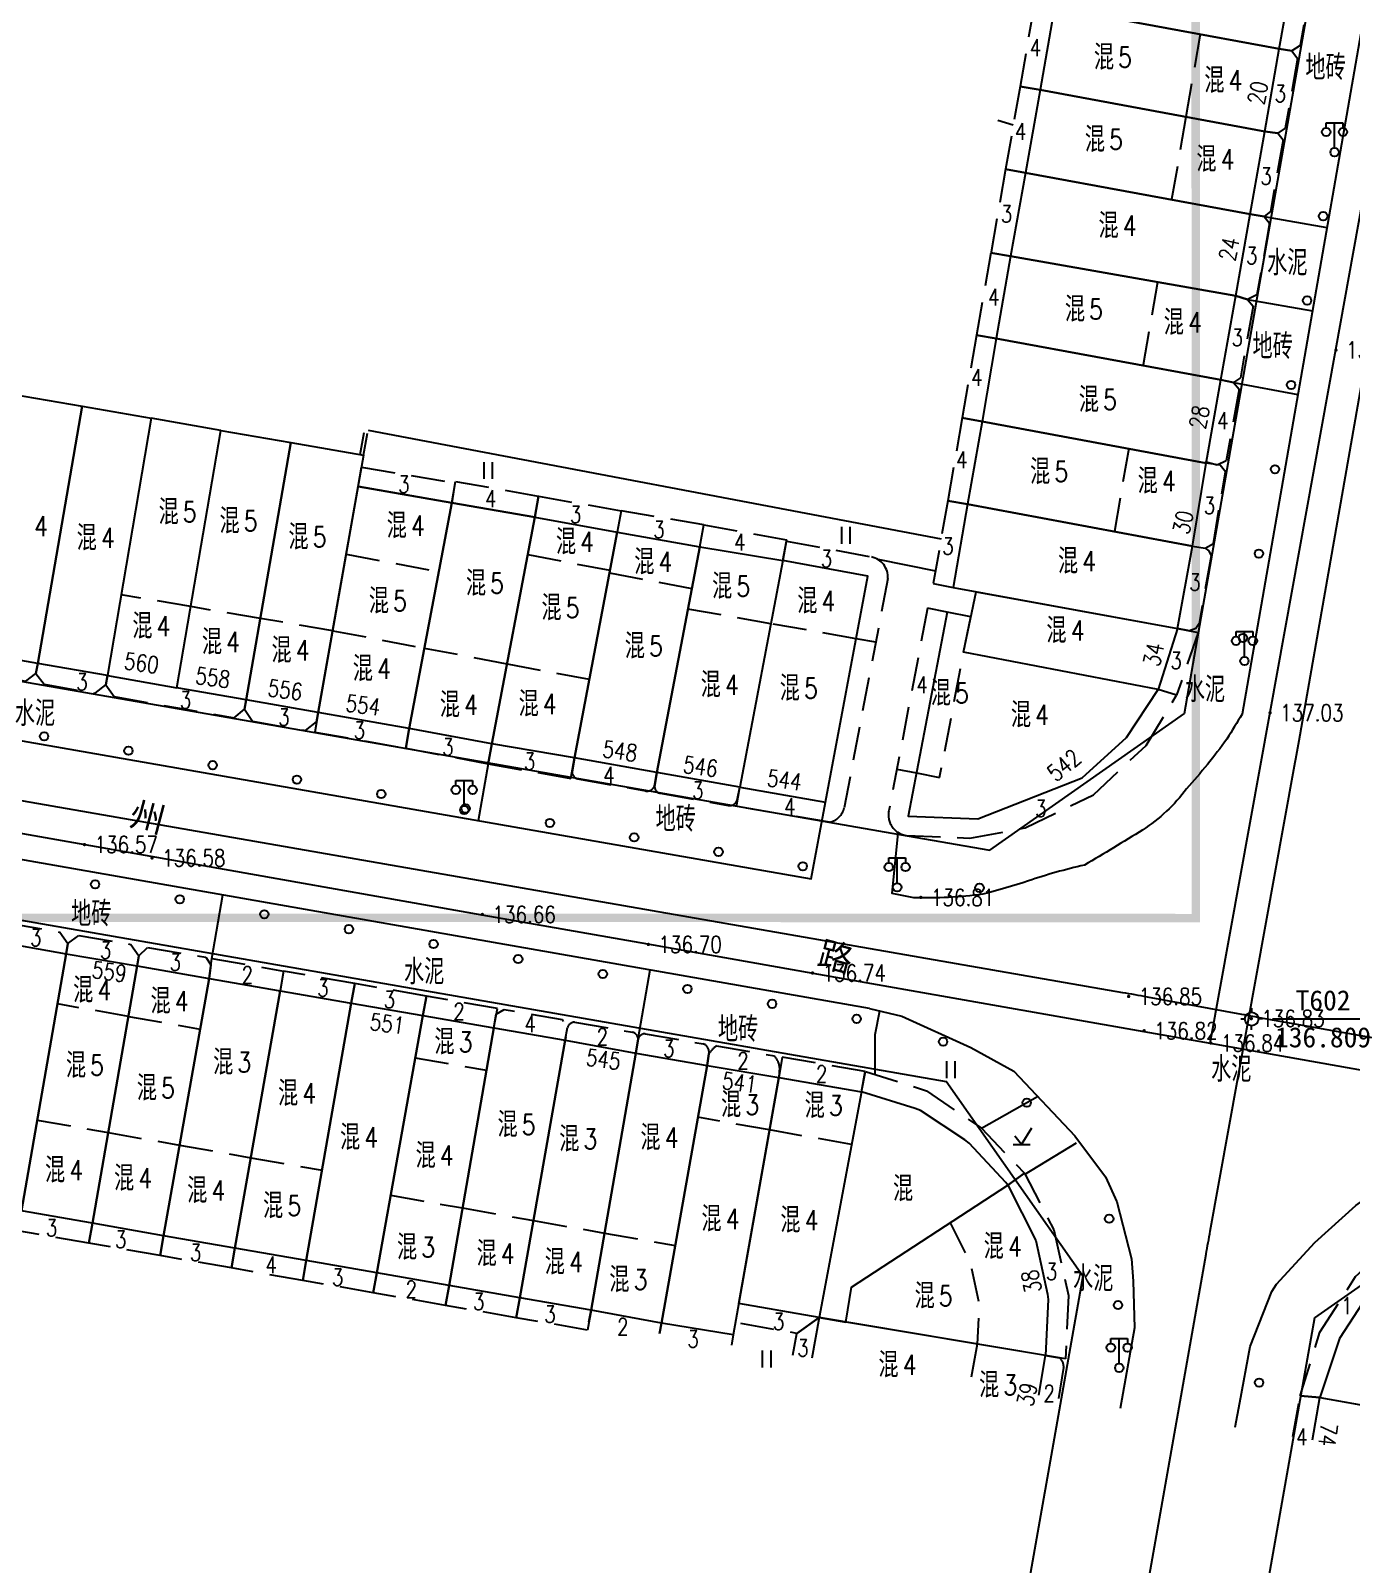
# Model space of a CAD drawing. Extents: x 529262 to 576451, y 2694391 to 2717535.
# Drawn here: x 563639.7 to 563718.3, y 2710600.4 to 2710691.7 of the extents above; entities that cross this region are included whole.
import ezdxf
from ezdxf.enums import TextEntityAlignment as Align
from ezdxf.xclip import XClip

# ---------------------------------------------------------------- set-up
doc = ezdxf.new("R2010")
doc.units = 0
doc.header["$XCLIPFRAME"] = 0
doc.linetypes.add('X5', pattern=[3, 2, -1])
for name, color, linetype in [('DLDW', 8, 'Continuous'), ('DLSS', 4, 'Continuous'), ('GCD', 8, 'Continuous'), ('JMD', 8, 'Continuous'), ('KZD', 8, 'Continuous'), ('PP-COM', 7, 'Continuous'), ('RD-中线', 40, 'Continuous'), ('RD-红线', 7, 'Continuous'), ('ZBTZ', 8, 'Continuous'), ('ZJ', 7, 'Continuous'), ('污水管径标注_W10-', 202, 'Continuous')]:
    doc.layers.add(name, color=color, linetype=linetype)
doc.styles.add('HZ', font='rs.shx', dxfattribs={"width": 0.8, "bigfont": 'hztxt.shx'})
doc.styles.add('等线体', font='simhei.ttf')
doc.linetypes.add('1161', pattern='A,0,[149,AAA.SHX,S=0.15,R=0,X=0,Y=0],-1.6', length=1.6)

# ---------------------------------------------------------------- blocks, each defined once
blk = doc.blocks.new('A$C19FD0107')
at = {"layer": 'RD-中线', "color": 8, "linetype": 'Continuous'}
blk.add_lwpolyline([(-7305.886, 16129.083), (-7288.38, 16228.266, -0.001165), (-7288.133, 16229.642), (-7283.155, 16257.097, 0.001458), (-7282.848, 16258.82), (-7262.222, 16376.487)], format="xyb", dxfattribs=at)
at = {"layer": 'RD-中线', "color": 8}
blk.add_lwpolyline([(-7111.179, 16211.495), (-7285.198, 16242.331, -0.001777), (-7286.247, 16242.521), (-7291.872, 16243.559, 0.00249), (-7293.342, 16243.822), (-7418.595, 16265.649, 0.000151), (-7418.892, 16265.7), (-7433.311, 16268.204)], format="xyb", dxfattribs=at)
at = {"layer": 'RD-红线', "color": 8, "linetype": 'Continuous', "flags": 128}
for points in [[(-7289.673, 16260.429), (-7288.811, 16265.349), (-7273.442, 16353.022)], [(-7392.488, 16268.205), (-7306.16, 16253.162), (-7301.239, 16252.304)], [(-7394.916, 16254.417), (-7303.85, 16238.548)], [(-7295.719, 16226.958), (-7296.59, 16222.024), (-7307.573, 16159.799), (-7308.961, 16151.935)], [(-7281.939, 16224.482), (-7282.809, 16219.555), (-7293.771, 16157.453), (-7295.164, 16149.561)]]:
    blk.add_lwpolyline(points, dxfattribs=at)
at = {"layer": 'RD-红线', "color": 8}
for points in [[(-7301.239, 16252.304), (-7289.673, 16260.429, 0.413918)], [(-7295.719, 16226.958), (-7303.85, 16238.548, 0.414853)], [(-7270.347, 16232.59), (-7281.939, 16224.482, 0.414409)]]:
    blk.add_lwpolyline(points, format="xyb", dxfattribs=at)
blk = doc.blocks.new('GC200')
at = {"linetype": 'Continuous', "const_width": 0.2, "flags": 128}
blk.add_lwpolyline([(-0.1, 0, 1), (0.1, 0, 1)], format="xyb", close=True, dxfattribs=at)
blk = doc.blocks.new('gc121')
at = {"color": 8}
for p, q in [((-0.5, -1), (-0.5, 1)), ((0.5, -1), (0.5, 1))]:
    blk.add_line(p, q, dxfattribs=at)
blk = doc.blocks.new('gc170')
at = {"color": 8, "linetype": 'Continuous'}
blk.add_circle((0, 0), 0.5, dxfattribs=at)
blk = doc.blocks.new('gc097')
at = {"color": 8}
for p, q in [((-1, 2.9), (-1, 3.5)), ((-1, 3.5), (1, 3.5)), ((0, 0.5), (0, 3.5)), ((1, 3.5), (1, 2.9))]:
    blk.add_line(p, q, dxfattribs=at)
for centre in [(-1, 2.4), (1, 2.4), (0, 0)]:
    blk.add_circle(centre, 0.5, dxfattribs=at)
blk = doc.blocks.new('gc123')
at = {"color": 8}
for p, q in [((0, 0), (1.2, 2)), ((-1, 0), (1, 0)), ((0, 0), (-0.8, 1))]:
    blk.add_line(p, q, dxfattribs=at)
blk = doc.blocks.new('gc116')
at = {"color": 8}
for p, q in [((-1.3, 0), (-0.8, 0)), ((0, 1.3), (0, 0.8)), ((1.3, 0), (0.8, 0)), ((0, -1.3), (0, -0.8))]:
    blk.add_line(p, q, dxfattribs=at)
blk.add_circle((0, 0), 0.8, dxfattribs=at)
blk.add_point((0, 0), dxfattribs=at)

msp = doc.modelspace()

# ---------------------------------------------------------------- linework, layer by layer
at = {"const_width": 0.5}
msp.add_lwpolyline([(563084.122, 2711138.263), (562931.285, 2711138.054), (562931.608, 2710566.673), (563463.398, 2710566.758), (563463.263, 2710638.911), (563709.007, 2710638.866), (563708.877, 2711077.419), (563083.998, 2711074.669), (563084.122, 2711138.263)], dxfattribs=at)
at = {"layer": 'DLSS', "linetype": 'Continuous', "flags": 128}
for points in [[(563716.895, 2710700.278), (563720.25, 2710699.703), (563711.754, 2710650.987)], [(563614.998, 2710653.626), (563686.114, 2710641.191), (563686.968, 2710645.759)], [(563689.588, 2710633.491), (563614.998, 2710646.573)]]:
    msp.add_lwpolyline(points, dxfattribs=at)
msp.add_lwpolyline([(563711.754, 2710650.987, 0.006726), (563710.854, 2710649.514, -0.024813), (563708.45, 2710646.549, -0.089192), (563705.839, 2710644.112, -0.008372), (563702.368, 2710642.017, 0.025556), (563699.036, 2710641.073, -0.013056), (563696.331, 2710640.281, -0.038847), (563692.223, 2710640.073), (563690.943, 2710640.328), (563691.291, 2710643.914)], format="xyb", dxfattribs=at)
at = {"layer": 'DLSS', "linetype": 'Continuous'}
for points in [[(563689.588, 2710633.491), (563691.516, 2710633.026), (563695.621, 2710631.163), (563698.17, 2710629.758), (563701.8, 2710625.909), (563703.621, 2710623.477), (563704.295, 2710621.98), (563705.165, 2710618.59), (563705.279, 2710617.269), (563705.345, 2710614.492), (563704.496, 2710609.698)], [(563711.348, 2710608.583), (563711.62, 2710610.054), (563712.228, 2710613.377), (563713.519, 2710616.655), (563713.803, 2710617.089), (563716.077, 2710619.571), (563718.514, 2710621.772), (563720.619, 2710623.267), (563724.294, 2710624.825), (563728.342, 2710625.829), (563729.353, 2710625.908), (563732.89, 2710625.763), (563739.177, 2710624.854)]]:
    msp.add_lwpolyline(points, dxfattribs=at)
at = {"layer": 'JMD', "linetype": 'Continuous', "flags": 128}
for points in [[(563701.459, 2710698.016), (563700.592, 2710693.026), (563713.963, 2710690.574), (563714.846, 2710695.518)], [(563700.592, 2710693.026), (563699.736, 2710688.126), (563713.117, 2710685.66), (563713.963, 2710690.574)], [(563699.736, 2710688.126), (563698.866, 2710683.197), (563712.229, 2710680.738), (563713.117, 2710685.66)], [(563698.866, 2710683.197), (563697.976, 2710678.235), (563711.374, 2710675.879), (563712.229, 2710680.738)], [(563697.976, 2710678.235), (563697.13, 2710673.33), (563710.496, 2710670.881), (563711.374, 2710675.879)], [(563697.13, 2710673.33), (563696.281, 2710668.407), (563709.623, 2710665.933), (563710.496, 2710670.881)], [(563640.11, 2710654.009), (563635.945, 2710654.737), (563638.577, 2710670.022), (563642.744, 2710669.305)], [(563644.237, 2710653.286), (563640.11, 2710654.009), (563642.744, 2710669.305), (563646.836, 2710668.6)], [(563648.37, 2710652.566), (563650.991, 2710667.872), (563646.836, 2710668.6), (563644.237, 2710653.286)], [(563696.281, 2710668.407), (563695.421, 2710663.483), (563708.806, 2710660.978), (563709.623, 2710665.933)], [(563652.504, 2710651.846), (563648.37, 2710652.566), (563650.991, 2710667.872), (563655.147, 2710667.144)], [(563656.787, 2710651.09), (563652.504, 2710651.846), (563655.147, 2710667.144), (563659.487, 2710666.405)], [(563662.187, 2710650.145), (563656.787, 2710651.09), (563659.158, 2710664.542), (563664.725, 2710663.572)], [(563667.118, 2710649.237), (563662.187, 2710650.145), (563664.725, 2710663.572), (563669.669, 2710662.71)], [(563695.421, 2710663.483), (563694.573, 2710658.527), (563707.919, 2710656.09), (563708.806, 2710660.978)], [(563672.029, 2710648.393), (563667.118, 2710649.237), (563669.669, 2710662.71), (563674.566, 2710661.823)], [(563676.941, 2710647.528), (563672.029, 2710648.393), (563674.566, 2710661.823), (563679.485, 2710660.956)], [(563681.873, 2710646.655), (563676.941, 2710647.528), (563679.485, 2710660.956), (563684.419, 2710660.135)], [(563681.873, 2710646.655), (563686.968, 2710645.759), (563689.482, 2710659.195), (563684.419, 2710660.135)], [(563707.919, 2710656.09), (563706.764, 2710652.465), (563695.186, 2710654.685), (563695.93, 2710658.279)], [(563694.216, 2710657.061), (563691.891, 2710644.935), (563696.035, 2710644.777), (563702.235, 2710647.201), (563704.868, 2710649.599), (563706.764, 2710652.465), (563706.764, 2710652.465), (563695.186, 2710654.685), (563695.62, 2710656.792)], [(563637.542, 2710637.496), (563641.793, 2710636.741), (563639.126, 2710621.451), (563634.872, 2710622.177)], [(563641.793, 2710636.741), (563646.018, 2710636.015), (563643.346, 2710620.71), (563639.126, 2710621.451)], [(563646.018, 2710636.015), (563650.286, 2710635.27), (563647.577, 2710619.966), (563643.346, 2710620.71)], [(563650.286, 2710635.27), (563654.519, 2710634.527), (563651.828, 2710619.229), (563647.577, 2710619.966)], [(563654.519, 2710634.527), (563658.753, 2710633.8), (563656.076, 2710618.494), (563651.828, 2710619.229)], [(563658.753, 2710633.8), (563663.017, 2710633.074), (563660.263, 2710617.754), (563656.076, 2710618.494)], [(563663.017, 2710633.074), (563667.227, 2710632.332), (563664.568, 2710617.01), (563660.263, 2710617.754)], [(563667.227, 2710632.332), (563671.476, 2710631.604), (563668.775, 2710616.275), (563664.568, 2710617.01)], [(563675.679, 2710630.827), (563673.015, 2710615.536), (563668.775, 2710616.275), (563671.476, 2710631.604)], [(563679.919, 2710630.1), (563677.205, 2710614.771), (563673.015, 2710615.536), (563675.679, 2710630.827)], [(563684.183, 2710629.39), (563681.471, 2710614.065), (563677.205, 2710614.771), (563679.919, 2710630.1)], [(563689.106, 2710628.531), (563686.581, 2710615.095), (563681.802, 2710615.938), (563684.183, 2710629.39)], [(563700.048, 2710612.837), (563688.172, 2710614.828), (563688.521, 2710616.905), (563697.816, 2710622.972), (563699.478, 2710619.685), (563700.18, 2710616.491), (563700.209, 2710616.182)]]:
    msp.add_lwpolyline(points, close=True, dxfattribs=at)
at = {"layer": 'JMD', "linetype": 'X5'}
for points in [[(563714.846, 2710695.518), (563715.628, 2710695.381), (563715.946, 2710694.952), (563715.217, 2710690.759), (563714.72, 2710690.459), (563713.963, 2710690.574)], [(563700.592, 2710693.026), (563699.396, 2710693.235), (563698.541, 2710688.335), (563699.736, 2710688.126)], [(563713.963, 2710690.574), (563714.72, 2710690.459), (563715.056, 2710689.999), (563714.326, 2710685.85), (563713.872, 2710685.55), (563713.117, 2710685.66)], [(563699.736, 2710688.126), (563698.541, 2710688.335), (563697.68, 2710683.404), (563698.866, 2710683.197)], [(563713.117, 2710685.66), (563713.872, 2710685.55), (563714.202, 2710685.149), (563713.437, 2710680.891), (563713.062, 2710680.594), (563712.229, 2710680.738)], [(563698.866, 2710683.197), (563697.68, 2710683.404), (563696.812, 2710678.438), (563697.976, 2710678.235)], [(563712.229, 2710680.738), (563713.062, 2710680.594), (563713.392, 2710680.193), (563712.627, 2710675.935), (563712.085, 2710675.665), (563711.374, 2710675.879)], [(563697.976, 2710678.235), (563696.812, 2710678.438), (563695.956, 2710673.535), (563697.13, 2710673.33)], [(563711.374, 2710675.879), (563712.085, 2710675.665), (563712.415, 2710675.264), (563711.65, 2710671.006), (563711.242, 2710670.724), (563710.496, 2710670.881)], [(563697.13, 2710673.33), (563695.956, 2710673.535), (563695.097, 2710668.614), (563696.281, 2710668.407)], [(563710.496, 2710670.881), (563711.242, 2710670.724), (563711.572, 2710670.323), (563710.807, 2710666.065), (563710.265, 2710665.795), (563709.554, 2710666.009)], [(563696.281, 2710668.407), (563695.097, 2710668.614), (563694.237, 2710663.69), (563695.421, 2710663.483)], [(563659.158, 2710664.542), (563659.361, 2710665.693), (563664.919, 2710664.737), (563664.725, 2710663.572)], [(563708.806, 2710660.978), (563709.56, 2710660.874), (563710.044, 2710661.146), (563710.764, 2710665.411), (563710.455, 2710665.806), (563709.623, 2710665.933)], [(563664.725, 2710663.572), (563664.953, 2710664.835), (563669.89, 2710663.961), (563669.669, 2710662.71)], [(563669.669, 2710662.71), (563669.89, 2710663.961), (563674.806, 2710663.09), (563674.566, 2710661.823)], [(563695.421, 2710663.483), (563694.237, 2710663.69), (563693.378, 2710658.768), (563694.573, 2710658.527)], [(563679.485, 2710660.956), (563679.73, 2710662.249), (563674.806, 2710663.09), (563674.566, 2710661.823)], [(563679.485, 2710660.956), (563679.73, 2710662.249), (563684.655, 2710661.365), (563684.419, 2710660.135)], [(563708.806, 2710660.978), (563709.56, 2710660.874), (563709.779, 2710660.707), (563709.905, 2710660.416), (563709.201, 2710656.394), (563709.001, 2710656.096), (563708.623, 2710655.957), (563707.919, 2710656.09)], [(563707.919, 2710656.09), (563709.149, 2710655.847), (563707.856, 2710652.133), (563706.764, 2710652.465)], [(563635.945, 2710654.737), (563635.85, 2710654.194), (563636, 2710653.558), (563639.377, 2710652.958), (563639.991, 2710653.415), (563640.11, 2710654.009)], [(563640.11, 2710654.009), (563639.991, 2710653.415), (563640.468, 2710652.776), (563643.505, 2710652.234), (563644.147, 2710652.74), (563644.237, 2710653.286)], [(563644.237, 2710653.286), (563644.147, 2710652.74), (563644.642, 2710652.044), (563651.779, 2710650.767), (563652.402, 2710651.285), (563652.504, 2710651.846)], [(563652.504, 2710651.846), (563652.402, 2710651.285), (563652.874, 2710650.581), (563656.023, 2710650.019), (563656.689, 2710650.541), (563656.787, 2710651.09)], [(563656.787, 2710651.09), (563656.576, 2710649.922), (563661.997, 2710648.973), (563662.187, 2710650.145)], [(563662.187, 2710650.145), (563661.997, 2710648.973), (563666.9, 2710648.037), (563667.118, 2710649.237)], [(563667.118, 2710649.237), (563666.9, 2710648.037), (563671.82, 2710647.172), (563672.029, 2710648.393)], [(563637.542, 2710637.496), (563637.63, 2710638.089), (563638.355, 2710638.562), (563641.408, 2710638.031), (563641.882, 2710637.357), (563641.793, 2710636.741)], [(563641.793, 2710636.741), (563641.882, 2710637.357), (563642.546, 2710637.833), (563645.642, 2710637.298), (563646.105, 2710636.627), (563646.018, 2710636.015)], [(563646.018, 2710636.015), (563646.105, 2710636.627), (563646.634, 2710637.113), (563650.094, 2710636.531), (563650.395, 2710636.085), (563650.286, 2710635.27)], [(563650.286, 2710635.27), (563650.446, 2710636.459), (563654.726, 2710635.71), (563654.519, 2710634.527)], [(563658.753, 2710633.8), (563658.957, 2710634.97), (563654.726, 2710635.71), (563654.519, 2710634.527)], [(563663.017, 2710633.074), (563663.218, 2710634.225), (563658.957, 2710634.97), (563658.753, 2710633.8)], [(563667.227, 2710632.332), (563667.443, 2710633.486), (563663.218, 2710634.225), (563663.017, 2710633.074)], [(563689.106, 2710628.531), (563689.325, 2710629.743), (563684.389, 2710630.59), (563684.183, 2710629.39)], [(563689.106, 2710628.531), (563689.343, 2710629.743), (563692.974, 2710628.592), (563696.24, 2710626.369), (563698.804, 2710623.697), (563697.816, 2710622.972)], [(563697.816, 2710622.972), (563698.804, 2710623.697), (563700.547, 2710620.317), (563701.423, 2710616.409), (563701.246, 2710612.64), (563700.048, 2710612.837)], [(563643.346, 2710620.71), (563643.14, 2710619.528), (563638.919, 2710620.264), (563639.126, 2710621.451)], [(563647.577, 2710619.966), (563647.372, 2710618.79), (563643.14, 2710619.528), (563643.346, 2710620.71)], [(563651.828, 2710619.229), (563651.622, 2710618.049), (563647.372, 2710618.79), (563647.577, 2710619.966)], [(563716.384, 2710610.354), (563715.209, 2710610.448), (563716.384, 2710614.232), (563718.507, 2710617.54), (563721.249, 2710620.031), (563721.956, 2710619.059)], [(563656.076, 2710618.494), (563655.869, 2710617.309), (563651.622, 2710618.049), (563651.828, 2710619.229)], [(563660.263, 2710617.754), (563660.058, 2710616.578), (563655.869, 2710617.309), (563656.076, 2710618.494)], [(563664.568, 2710617.01), (563664.362, 2710615.828), (563660.058, 2710616.578), (563660.263, 2710617.754)], [(563668.775, 2710616.275), (563668.569, 2710615.094), (563664.362, 2710615.828), (563664.568, 2710617.01)], [(563673.015, 2710615.536), (563672.809, 2710614.355), (563668.569, 2710615.094), (563668.775, 2710616.275)], [(563672.893, 2710614.84), (563673.015, 2710615.536)], [(563677.205, 2710614.771), (563677.097, 2710614.156)], [(563677.097, 2710614.156), (563677.205, 2710614.771)], [(563685.018, 2710612.867), (563685.252, 2710614.16), (563686.581, 2710615.095)], [(563681.471, 2710614.065), (563681.368, 2710613.461)]]:
    msp.add_lwpolyline(points, dxfattribs=at)
at = {"layer": 'JMD', "linetype": 'X5', "flags": 128}
for points in [[(563709.261, 2710691.436), (563708.414, 2710686.527)], [(563708.414, 2710686.527), (563707.563, 2710681.597)], [(563706.717, 2710676.698), (563705.86, 2710671.73)], [(563705.007, 2710666.789), (563704.154, 2710661.849)], [(563649.196, 2710657.39), (563645.053, 2710658.094)], [(563653.34, 2710656.687), (563649.196, 2710657.39)], [(563657.645, 2710655.957), (563653.34, 2710656.687)], [(563657.645, 2710655.957), (563663.09, 2710654.926)], [(563663.09, 2710654.926), (563668.018, 2710653.992)], [(563668.018, 2710653.992), (563672.912, 2710653.066)], [(563667.227, 2710632.332), (563667.38, 2710633.154), (563667.843, 2710633.425), (563671.29, 2710632.826), (563671.614, 2710632.363), (563671.476, 2710631.604)], [(563640.067, 2710626.846), (563644.288, 2710626.109)], [(563644.288, 2710626.109), (563648.531, 2710625.358)], [(563648.531, 2710625.358), (563652.775, 2710624.612)], [(563652.775, 2710624.612), (563657.016, 2710623.87)], [(563661.094, 2710622.378), (563665.368, 2710621.621)], [(563665.368, 2710621.621), (563669.585, 2710620.874)], [(563669.585, 2710620.874), (563673.814, 2710620.125)], [(563673.814, 2710620.125), (563678.021, 2710619.381)], [(563686.581, 2710615.095), (563685.252, 2710614.16), (563681.602, 2710614.806)]]:
    msp.add_lwpolyline(points, dxfattribs=at)
at = {"layer": 'JMD', "linetype": 'Continuous', "flags": 128}
for points in [[(563659.289, 2710666.439), (563659.519, 2710667.749)], [(563659.487, 2710666.405), (563659.716, 2710667.712)], [(563699.652, 2710610.486), (563700.048, 2710612.837), (563686.581, 2710615.095), (563686.159, 2710612.682)]]:
    msp.add_lwpolyline(points, dxfattribs=at)
at = {"layer": 'JMD', "linetype": 'Continuous'}
msp.add_lwpolyline([(563669.669, 2710662.71), (563664.725, 2710663.572), (563659.182, 2710664.538), (563664.126, 2710663.676)], close=True, dxfattribs=at)
at = {"layer": 'JMD', "linetype": 'X5'}
for points in [[(563684.419, 2710660.135), (563684.64, 2710661.288), (563689.702, 2710660.346, -0.379315), (563690.674, 2710659.058), (563688.074, 2710645.425, -0.3159), (563687.195, 2710644.572), (563681.678, 2710645.507), (563681.873, 2710646.655)], [(563694.216, 2710657.061), (563693.043, 2710657.3), (563690.735, 2710645.24, 0.433687), (563691.806, 2710643.769), (563695.553, 2710643.621), (563698.849, 2710644.227), (563702.909, 2710646.197), (563706.037, 2710649.128), (563707.856, 2710652.133), (563706.764, 2710652.465)], [(563672.029, 2710648.393), (563671.886, 2710647.545, 0.348792), (563672.218, 2710647.154), (563676.263, 2710646.424, 0.426216), (563676.815, 2710646.834), (563676.941, 2710647.528)], [(563676.941, 2710647.528), (563676.798, 2710646.68, 0.348792), (563677.13, 2710646.289), (563681.175, 2710645.559, 0.426216), (563681.727, 2710645.969), (563681.873, 2710646.655)], [(563671.476, 2710631.604), (563671.614, 2710632.363, -0.30366), (563672.04, 2710632.672), (563675.485, 2710632.074, -0.304756), (563675.819, 2710631.676), (563675.679, 2710630.827)], [(563675.679, 2710630.827), (563675.819, 2710631.676, -0.30366), (563676.245, 2710631.985), (563679.69, 2710631.387, -0.377191), (563680.028, 2710630.786), (563679.919, 2710630.1)], [(563679.919, 2710630.1), (563680.028, 2710630.786, -0.099053), (563680.483, 2710631.261), (563683.929, 2710630.669, -0.169642), (563684.237, 2710629.984), (563684.183, 2710629.39)]]:
    msp.add_lwpolyline(points, format="xyb", dxfattribs=at)
at = {"layer": 'JMD', "linetype": 'X5', "flags": 128}
for points, elevation in [([(563658.448, 2710660.512), (563663.95, 2710659.472)], -511.129), ([(563669.247, 2710660.481), (563674.138, 2710659.556)], -511.027), ([(563674.107, 2710659.394), (563679.013, 2710658.464)], -510.967), ([(563683.708, 2710656.375), (563678.781, 2710657.242)], -648.099), ([(563688.787, 2710655.48), (563683.708, 2710656.375)], -648.099), ([(563689.952, 2710655.275), (563688.787, 2710655.48)], -648.099), ([(563692.381, 2710647.494), (563693.757, 2710647.23), (563695.248, 2710655.009)], -527.098), ([(563691.209, 2710647.718), (563692.381, 2710647.494)], -527.098), ([(563645.494, 2710633.017), (563641.272, 2710633.753)], -512.226), ([(563645.494, 2710633.017), (563649.753, 2710632.263)], -512.226), ([(563662.544, 2710630.551), (563666.79, 2710629.814)], -511.87), ([(563683.629, 2710626.26), (563679.372, 2710627.014)], -517.026), ([(563688.516, 2710625.395), (563683.629, 2710626.26)], -517.026), ([(563694.378, 2710620.728), (563695.594, 2710618.325), (563696.108, 2710615.858), (563695.996, 2710613.516)], 137.008), ([(563695.996, 2710613.516), (563695.573, 2710611.15)], 137.008)]:
    msp.add_lwpolyline(points, dxfattribs=dict(at, elevation=elevation))
at = {"layer": 'JMD', "linetype": 'Continuous', "flags": 128}
for points, elevation in [([(563689.106, 2710628.531), (563686.581, 2710615.095), (563688.172, 2710614.828), (563688.521, 2710616.905), (563697.816, 2710622.972), (563697.692, 2710623.133), (563695.517, 2710625.468), (563695.265, 2710625.672), (563692.611, 2710627.413), (563692.301, 2710627.54)], 137.163), ([(563721.956, 2710619.059), (563719.473, 2710616.814), (563717.546, 2710613.855), (563716.384, 2710610.354), (563727.834, 2710608.304), (563728.274, 2710611.162), (563727.293, 2710611.313)], 137.131)]:
    msp.add_lwpolyline(points, close=True, dxfattribs=dict(at, elevation=elevation))
at = {"layer": 'JMD', "linetype": 'X5', "elevation": -527.391}
msp.add_lwpolyline([(563700.048, 2710612.837), (563700.893, 2710612.698, -0.255732), (563701.136, 2710612.136), (563700.823, 2710610.296)], format="xyb", dxfattribs=at)
at = {"layer": 'JMD', "linetype": 'X5', "elevation": 137.159}
msp.add_lwpolyline([(563714.774, 2710608.026), (563715.209, 2710610.448), (563716.384, 2710610.354)], dxfattribs=at)
at = {"layer": 'JMD', "linetype": 'Continuous', "elevation": 137.085, "flags": 128}
msp.add_lwpolyline([(563715.953, 2710607.834), (563716.384, 2710610.354), (563729.807, 2710607.951), (563729.383, 2710605.649)], dxfattribs=at)
at = {"layer": 'KZD', "linetype": 'Continuous'}
msp.add_line((563713.573, 2710632.863), (563719.573, 2710632.863), dxfattribs=at)
at = {"layer": 'ZBTZ', "linetype": '1161'}
for points in [[(563698.138, 2710686.027), (563697.227, 2710686.299)], [(563693.523, 2710659.49), (563690.094, 2710660.192)], [(563689.921, 2710629.56), (563689.931, 2710631.943), (563690.197, 2710633.344)], [(563696.24, 2710626.369), (563699.582, 2710628.251)], [(563698.812, 2710623.607), (563701.908, 2710625.498)]]:
    msp.add_lwpolyline(points, dxfattribs=at)
at = {"layer": 'ZBTZ', "linetype": '1161', "flags": 128}
for points, elevation in [([(563713.062, 2710680.594), (563716.803, 2710679.942)], -524.503), ([(563712.085, 2710675.665), (563715.94, 2710674.993)], -526.92), ([(563711.242, 2710670.724), (563715.072, 2710670.012)], -528.411)]:
    msp.add_lwpolyline(points, dxfattribs=dict(at, elevation=elevation))
for points in [[(563659.746, 2710667.884), (563693.842, 2710661.425)], [(563666.9, 2710648.037), (563666.308, 2710644.654)], [(563650.446, 2710636.459), (563651.109, 2710640.24)], [(563675.819, 2710631.676), (563676.538, 2710635.78)]]:
    msp.add_lwpolyline(points, dxfattribs=at)
at = {"layer": '污水管径标注_W10-'}
for points in [[(563709.855, 2710631.423), (563713.42, 2710651.103), (563717.33, 2710672.68), (563720.551, 2710690.462), (563722.678, 2710702.2), (563724.116, 2710710.142), (563728.026, 2710731.719)], [(563607.436, 2710649.488), (563627.132, 2710646.014), (563642.889, 2710643.235), (563646.828, 2710642.54), (563666.524, 2710639.066), (563676.372, 2710637.329), (563686.22, 2710635.592), (563705.916, 2710632.118), (563709.855, 2710631.423), (563725.61, 2710628.632), (563745.303, 2710625.142), (563757.578, 2710622.967), (563764.996, 2710621.653), (563784.689, 2710618.163), (563796.965, 2710615.988), (563804.452, 2710615.153), (563824.329, 2710612.938), (563845.489, 2710610.58), (563863.911, 2710607.316), (563885.041, 2710603.571)]]:
    msp.add_lwpolyline(points, dxfattribs=at)

# ---------------------------------------------------------------- block references
at = {"layer": 'DLDW', "color": 252, "linetype": 'Continuous', "xscale": 0.5, "yscale": 0.5, "zscale": 0.5}
for p in [(563717.257, 2710684.424), (563711.893, 2710654.156), (563665.473, 2710645.292), (563691.23, 2710640.695), (563704.443, 2710612.112)]:
    msp.add_blockref('gc097', p, dxfattribs=at)
at = {"layer": 'GCD', "linetype": 'Continuous'}
ref = msp.add_blockref('GC200', (563717.337, 2710672.651, 137.21), dxfattribs=dict(at, xscale=0.5, yscale=0.5, zscale=0.5))
ref.add_attrib('height', '137.21', dxfattribs={"linetype": 'Continuous', "height": 1, "style": 'HZ', "width": 0.8}).set_placement((563717.937, 2710672.651, 137.21), align=Align.MIDDLE_LEFT)
ref = msp.add_blockref('GC200', (563713.42, 2710651.078, 137.03), dxfattribs=dict(at, xscale=0.5, yscale=0.5, zscale=0.5))
ref.add_attrib('height', '137.03', dxfattribs={"linetype": 'Continuous', "height": 1, "style": 'HZ', "width": 0.8}).set_placement((563714.02, 2710651.078, 137.03), align=Align.MIDDLE_LEFT)
ref = msp.add_blockref('GC200', (563642.875, 2710643.236, 136.57), dxfattribs=dict(at, xscale=0.5, yscale=0.5, zscale=0.5))
ref.add_attrib('height', '136.57', dxfattribs={"linetype": 'Continuous', "height": 1, "style": 'HZ', "width": 0.8}).set_placement((563643.475, 2710643.236, 136.57), align=Align.MIDDLE_LEFT)
ref = msp.add_blockref('GC200', (563646.895, 2710642.439, 136.58), dxfattribs=dict(at, xscale=0.5, yscale=0.5, zscale=0.5))
ref.add_attrib('height', '136.58', dxfattribs={"linetype": 'Continuous', "height": 1, "style": 'HZ', "width": 0.8}).set_placement((563647.495, 2710642.439, 136.58), align=Align.MIDDLE_LEFT)
ref = msp.add_blockref('GC200', (563692.642, 2710640.091, 136.812), dxfattribs=dict(at, xscale=0.5, yscale=0.5, zscale=0.5))
ref.add_attrib('height', '136.81', dxfattribs={"linetype": 'Continuous', "height": 1, "style": 'HZ', "width": 0.8}).set_placement((563693.242, 2710640.091, 136.812), align=Align.MIDDLE_LEFT)
ref = msp.add_blockref('GC200', (563666.551, 2710639.078, 136.66), dxfattribs=dict(at, xscale=0.5, yscale=0.5, zscale=0.5))
ref.add_attrib('height', '136.66', dxfattribs={"linetype": 'Continuous', "height": 1, "style": 'HZ', "width": 0.8}).set_placement((563667.151, 2710639.078, 136.66), align=Align.MIDDLE_LEFT)
ref = msp.add_blockref('GC200', (563676.428, 2710637.296, 136.7), dxfattribs=dict(at, xscale=0.5, yscale=0.5, zscale=0.5))
ref.add_attrib('height', '136.70', dxfattribs={"linetype": 'Continuous', "height": 1, "style": 'HZ', "width": 0.8}).set_placement((563677.028, 2710637.296, 136.7), align=Align.MIDDLE_LEFT)
ref = msp.add_blockref('GC200', (563686.194, 2710635.598, 136.74), dxfattribs=dict(at, xscale=0.5, yscale=0.5, zscale=0.5))
ref.add_attrib('height', '136.74', dxfattribs={"linetype": 'Continuous', "height": 1, "style": 'HZ', "width": 0.8}).set_placement((563686.794, 2710635.598, 136.74), align=Align.MIDDLE_LEFT)
ref = msp.add_blockref('GC200', (563705.003, 2710634.2, 136.852), dxfattribs=dict(at, xscale=0.5, yscale=0.5, zscale=0.5))
ref.add_attrib('height', '136.85', dxfattribs={"linetype": 'Continuous', "height": 1, "style": 'HZ', "width": 0.8}).set_placement((563705.603, 2710634.2, 136.852), align=Align.MIDDLE_LEFT)
ref = msp.add_blockref('GC200', (563712.3, 2710632.885, 136.83), dxfattribs=dict(at, xscale=0.5, yscale=0.5, zscale=0.5))
ref.add_attrib('height', '136.83', dxfattribs={"linetype": 'Continuous', "height": 1, "style": 'HZ', "width": 0.8}).set_placement((563712.9, 2710632.885, 136.83), align=Align.MIDDLE_LEFT)
ref = msp.add_blockref('GC200', (563705.925, 2710632.162, 136.82), dxfattribs=dict(at, xscale=0.5, yscale=0.5, zscale=0.5))
ref.add_attrib('height', '136.82', dxfattribs={"linetype": 'Continuous', "height": 1, "style": 'HZ', "width": 0.8}).set_placement((563706.525, 2710632.162, 136.82), align=Align.MIDDLE_LEFT)
ref = msp.add_blockref('GC200', (563709.898, 2710631.428, 136.84), dxfattribs=dict(at, xscale=0.5, yscale=0.5, zscale=0.5))
ref.add_attrib('height', '136.84', dxfattribs={"linetype": 'Continuous', "height": 1, "style": 'HZ', "width": 0.8}).set_placement((563710.498, 2710631.428, 136.84), align=Align.MIDDLE_LEFT)
at = {"layer": 'KZD', "linetype": 'Continuous', "xscale": 0.5, "yscale": 0.5, "zscale": 0.5}
msp.add_blockref('gc116', (563712.323, 2710632.863, 136.809), dxfattribs=at)
at = {"layer": 'PP-COM'}
ref = msp.add_blockref('A$C19FD0107', (570997.993, 2694390.603), dxfattribs=at)
XClip(ref).set_block_clipping_path([(-9366.4383134884, 14428.6043910822), (-3328.4480743363, 17452.7484863754)])
at = {"layer": 'ZBTZ', "linetype": 'Continuous'}
for p, xscale, yscale, zscale, rotation in [((563716.578, 2710680.616), 0.4999999999659369, 0.4999999999659369, 0.4999999999659369, 259.2224359048827), ((563715.622, 2710675.598), 0.4999999999659369, 0.4999999999659369, 0.4999999999659369, 259.2224359048827), ((563714.667, 2710670.58), 0.4999999999659369, 0.4999999999659369, 0.4999999999659369, 259.2224359048827), ((563713.712, 2710665.563), 0.4999999999659369, 0.4999999999659369, 0.4999999999659369, 259.2224359048827), ((563712.757, 2710660.545), 0.4999999999659369, 0.4999999999659369, 0.4999999999659369, 259.2224359048827), ((563711.802, 2710655.527), 0.4999999999659369, 0.4999999999659369, 0.4999999999659369, 259.2224359048827), ((563640.472, 2710649.676), 0.4999999999610174, 0.4999999999610174, 0.4999999999610174, 170.2834763396454), ((563645.488, 2710648.817), 0.4999999999610174, 0.4999999999610174, 0.4999999999610174, 170.2834763396454), ((563650.504, 2710647.958), 0.4999999999610174, 0.4999999999610174, 0.4999999999610174, 170.2834763396454), ((563655.519, 2710647.099), 0.4999999999610174, 0.4999999999610174, 0.4999999999610174, 170.2834763396454), ((563660.535, 2710646.24), 0.4999999999610174, 0.4999999999610174, 0.4999999999610174, 170.2834763396454), ((563665.551, 2710645.382), 0.4999999999610174, 0.4999999999610174, 0.4999999999610174, 170.2834763396454), ((563670.567, 2710644.523), 0.4999999999610174, 0.4999999999610174, 0.4999999999610174, 170.2834763396454), ((563675.583, 2710643.664), 0.4999999999610174, 0.4999999999610174, 0.4999999999610174, 170.2834763396454), ((563680.599, 2710642.805), 0.4999999999610174, 0.4999999999610174, 0.4999999999610174, 170.2834763396454), ((563685.615, 2710641.946), 0.4999999999610174, 0.4999999999610174, 0.4999999999610174, 170.2834763396454), ((563643.508, 2710640.87), 0.4999999999961117, 0.4999999999961117, 0.4999999999961117, 349.9896143820646), ((563643.508, 2710640.87), 0.4999999999961117, 0.4999999999961117, 0.4999999999961117, 349.9896143820646), ((563696.13, 2710640.663), 0.4999999999698128, 0.4999999999698128, 0.4999999999698128, 194.0989302737038), ((563648.543, 2710639.982), 0.4999999999961117, 0.4999999999961117, 0.4999999999961117, 349.9896143820646), ((563648.543, 2710639.982), 0.4999999999961117, 0.4999999999961117, 0.4999999999961117, 349.9896143820646), ((563653.577, 2710639.093), 0.4999999999961117, 0.4999999999961117, 0.4999999999961117, 349.9896143820646), ((563653.577, 2710639.093), 0.4999999999961117, 0.4999999999961117, 0.4999999999961117, 349.9896143820646), ((563658.612, 2710638.204), 0.4999999999961117, 0.4999999999961117, 0.4999999999961117, 349.9896143820646), ((563658.612, 2710638.204), 0.4999999999961117, 0.4999999999961117, 0.4999999999961117, 349.9896143820646), ((563663.647, 2710637.316), 0.4999999999961117, 0.4999999999961117, 0.4999999999961117, 349.9896143820646), ((563668.682, 2710636.427), 0.4999999999961117, 0.4999999999961117, 0.4999999999961117, 349.9896143820646), ((563673.716, 2710635.538), 0.4999999999961117, 0.4999999999961117, 0.4999999999961117, 349.9896143820646), ((563678.751, 2710634.649), 0.4999999999961117, 0.4999999999961117, 0.4999999999961117, 349.9896143820646), ((563683.786, 2710633.761), 0.4999999999961117, 0.4999999999961117, 0.4999999999961117, 349.9896143820646), ((563688.821, 2710632.872), 0.5000000000034617, 0.5000000000034617, 0.5000000000034617, 165.179647905223), ((563688.821, 2710632.872), 0.4999999999961117, 0.4999999999961117, 0.4999999999961117, 349.9896143820646), ((563688.821, 2710632.872), 0.4999999999961117, 0.4999999999961117, 0.4999999999961117, 349.9896143820646), ((563688.821, 2710632.872), 0.4999999999961117, 0.4999999999961117, 0.4999999999961117, 349.9896143820646), ((563688.821, 2710632.872), 0.4999999999961117, 0.4999999999961117, 0.4999999999961117, 349.9896143820646), ((563688.821, 2710632.872), 0.4999999999961117, 0.4999999999961117, 0.4999999999961117, 349.9896143820646), ((563688.821, 2710632.872), 0.4999999999961117, 0.4999999999961117, 0.4999999999961117, 349.9896143820646), ((563693.961, 2710631.512), 0.5000000000034617, 0.5000000000034617, 0.5000000000034617, 165.179647905223), ((563693.961, 2710631.512), 0.5000000000034617, 0.5000000000034617, 0.5000000000034617, 165.179647905223), ((563698.941, 2710627.885), 0.4999999998506144, 0.4999999998506144, 0.4999999998506144, 143.9336527043353), ((563698.941, 2710627.885), 0.4999999998506144, 0.4999999998506144, 0.4999999998506144, 143.9336527043353), ((563703.847, 2710620.978), 0.5000000001384257, 0.5000000001384257, 0.5000000001384257, 125.3859460179756), ((563703.847, 2710620.978), 0.5000000001384257, 0.5000000001384257, 0.5000000001384257, 125.3859460179756), ((563704.371, 2710615.844), 0.4999999997839727, 0.4999999997839727, 0.4999999997839727, 95.82787637271137), ((563704.371, 2710615.844), 0.4999999997839727, 0.4999999997839727, 0.4999999997839727, 95.82787637271137), ((563712.765, 2710611.235), 0.5000000002123695, 0.5000000002123695, 0.5000000002123695, 253.7108154637598), ((563712.765, 2710611.235), 0.5000000000684045, 0.5000000000684045, 0.5000000000684045, 259.8028797807101), ((563712.765, 2710611.235), 0.5000000000684045, 0.5000000000684045, 0.5000000000684045, 259.8028797807101), ((563712.765, 2710611.235), 0.5000000001512815, 0.5000000001512815, 0.5000000001512815, 259.8877990562191)]:
    msp.add_blockref('gc170', p, dxfattribs=dict(at, xscale=xscale, yscale=yscale, zscale=zscale, rotation=rotation))
at = {"layer": 'ZBTZ', "linetype": 'Continuous', "xscale": 0.5, "yscale": 0.5}
for name, p in [('gc121', (563666.905, 2710665.482)), ('gc121', (563688.19, 2710661.628)), ('gc121', (563694.427, 2710629.845)), ('gc123', (563698.635, 2710625.387)), ('gc121', (563683.477, 2710612.632))]:
    msp.add_blockref(name, p, dxfattribs=at)

# ---------------------------------------------------------------- texts
at = {"layer": 'JMD', "linetype": 'Continuous', "style": 'HZ', "width": 0.8}
for s, height, p in [('混', 1.5, (563704.135, 2710690.073)), ('5', 1.2, (563705.203, 2710690.069)), ('混', 1.5, (563710.705, 2710688.695)), ('4', 1.2, (563711.773, 2710688.691)), ('混', 1.5, (563703.596, 2710685.182)), ('5', 1.2, (563704.665, 2710685.178)), ('混', 1.5, (563710.234, 2710684.005)), ('4', 1.2, (563711.302, 2710684.001)), ('混', 1.5, (563704.41, 2710680.051)), ('4', 1.2, (563705.478, 2710680.047)), ('混', 1.5, (563702.41, 2710675.085)), ('5', 1.2, (563703.478, 2710675.081)), ('混', 1.5, (563708.293, 2710674.299)), ('4', 1.2, (563709.361, 2710674.296)), ('混', 1.5, (563703.238, 2710669.7)), ('5', 1.2, (563704.307, 2710669.696)), ('混', 1.5, (563700.339, 2710665.42)), ('5', 1.2, (563701.407, 2710665.416)), ('混', 1.5, (563706.74, 2710664.864)), ('4', 1.2, (563707.809, 2710664.86)), ('混', 1.5, (563648.483, 2710663.02)), ('4', 1.2, (563640.706, 2710662.179)), ('5', 1.2, (563649.551, 2710663.016)), ('混', 1.5, (563652.109, 2710662.485)), ('5', 1.2, (563653.177, 2710662.481)), ('混', 1.5, (563662.057, 2710662.209)), ('4', 1.2, (563663.125, 2710662.205)), ('混', 1.5, (563643.611, 2710661.482)), ('4', 1.2, (563644.679, 2710661.478)), ('混', 1.5, (563656.211, 2710661.534)), ('5', 1.2, (563657.279, 2710661.53)), ('混', 1.5, (563672.127, 2710661.247)), ('4', 1.2, (563673.195, 2710661.243)), ('混', 1.5, (563701.999, 2710660.099)), ('混', 1.5, (563676.786, 2710660.055)), ('4', 1.2, (563677.854, 2710660.051)), ('4', 1.2, (563703.067, 2710660.095)), ('混', 1.5, (563666.77, 2710658.78)), ('5', 1.2, (563667.838, 2710658.776)), ('混', 1.5, (563681.417, 2710658.605)), ('5', 1.2, (563682.485, 2710658.601)), ('混', 1.5, (563660.993, 2710657.73)), ('5', 1.2, (563662.061, 2710657.726)), ('混', 1.5, (563686.484, 2710657.726)), ('4', 1.2, (563687.552, 2710657.722)), ('混', 1.5, (563671.263, 2710657.321)), ('5', 1.2, (563672.331, 2710657.317)), ('混', 1.5, (563646.921, 2710656.232)), ('4', 1.2, (563647.989, 2710656.228)), ('混', 1.5, (563701.311, 2710655.975)), ('4', 1.2, (563702.38, 2710655.971)), ('混', 1.5, (563651.06, 2710655.294)), ('4', 1.2, (563652.128, 2710655.29)), ('混', 1.5, (563655.2, 2710654.797)), ('混', 1.5, (563676.223, 2710655.046)), ('5', 1.2, (563677.291, 2710655.042)), ('4', 1.2, (563656.268, 2710654.794)), ('混', 1.5, (563660.039, 2710653.7)), ('4', 1.2, (563661.108, 2710653.696)), ('混', 1.5, (563680.741, 2710652.742)), ('4', 1.2, (563681.809, 2710652.738)), ('混', 1.5, (563685.443, 2710652.537)), ('5', 1.2, (563686.511, 2710652.533)), ('混', 1.5, (563694.43, 2710652.245)), ('5', 1.2, (563695.498, 2710652.241)), ('混', 1.5, (563665.216, 2710651.551)), ('4', 1.2, (563666.284, 2710651.547)), ('混', 1.5, (563669.905, 2710651.604)), ('4', 1.2, (563670.974, 2710651.601)), ('混', 1.5, (563699.196, 2710650.953)), ('4', 1.2, (563700.265, 2710650.949)), ('混', 1.5, (563643.399, 2710634.582)), ('4', 1.2, (563644.467, 2710634.579)), ('混', 1.5, (563648.007, 2710633.924)), ('4', 1.2, (563649.076, 2710633.92)), ('混', 1.5, (563664.895, 2710631.498)), ('3', 1.2, (563665.963, 2710631.495)), ('混', 1.5, (563642.97, 2710630.107)), ('混', 1.5, (563651.728, 2710630.294)), ('3', 1.2, (563652.796, 2710630.29)), ('5', 1.2, (563644.038, 2710630.103)), ('混', 1.5, (563647.189, 2710628.757)), ('5', 1.2, (563648.257, 2710628.753)), ('混', 1.5, (563655.593, 2710628.44)), ('4', 1.2, (563656.661, 2710628.437)), ('混', 1.5, (563681.951, 2710627.762)), ('3', 1.2, (563683.019, 2710627.758)), ('混', 1.5, (563686.925, 2710627.716)), ('3', 1.2, (563687.993, 2710627.712)), ('混', 1.5, (563668.651, 2710626.582)), ('混', 1.5, (563659.282, 2710625.825)), ('4', 1.2, (563660.35, 2710625.821)), ('5', 1.2, (563669.719, 2710626.578)), ('混', 1.5, (563672.32, 2710625.722)), ('3', 1.2, (563673.389, 2710625.719)), ('混', 1.5, (563677.154, 2710625.808)), ('4', 1.2, (563678.222, 2710625.804)), ('混', 1.5, (563663.776, 2710624.741)), ('混', 1.5, (563641.726, 2710623.875)), ('4', 1.2, (563642.794, 2710623.871)), ('4', 1.2, (563664.844, 2710624.737)), ('混', 1.5, (563645.835, 2710623.391)), ('4', 1.2, (563646.903, 2710623.388)), ('混', 1.5, (563650.185, 2710622.666)), ('混', 1.5, (563692.181, 2710622.768)), ('4', 1.2, (563651.253, 2710622.663)), ('混', 1.5, (563654.7, 2710621.754)), ('5', 1.2, (563655.768, 2710621.75)), ('混', 1.5, (563680.783, 2710620.97)), ('混', 1.5, (563685.479, 2710620.898)), ('4', 1.2, (563681.851, 2710620.966)), ('4', 1.2, (563686.548, 2710620.895)), ('混', 1.5, (563662.669, 2710619.289)), ('混', 1.5, (563697.576, 2710619.333)), ('4', 1.2, (563698.645, 2710619.33)), ('3', 1.2, (563663.737, 2710619.285)), ('混', 1.5, (563667.405, 2710618.906)), ('4', 1.2, (563668.473, 2710618.903)), ('混', 1.5, (563671.461, 2710618.408)), ('4', 1.2, (563672.529, 2710618.405)), ('混', 1.5, (563675.303, 2710617.359)), ('3', 1.2, (563676.372, 2710617.355)), ('混', 1.5, (563693.468, 2710616.389)), ('5', 1.2, (563694.536, 2710616.385)), ('混', 1.5, (563691.314, 2710612.289)), ('4', 1.2, (563692.383, 2710612.286)), ('混', 1.5, (563697.306, 2710611.089)), ('3', 1.2, (563698.374, 2710611.085))]:
    msp.add_text(s, height=height, dxfattribs=at).set_placement(p, align=Align.MIDDLE_RIGHT)
at = {"layer": 'KZD', "linetype": 'Continuous', "style": '等线体'}
for s, p in [('T602', (563716.573, 2710633.963)), ('136.809', (563716.573, 2710631.763))]:
    msp.add_text(s, height=1.2, dxfattribs=at).set_placement(p, align=Align.MIDDLE)
at = {"layer": 'ZJ', "color": 8, "linetype": 'Continuous', "style": 'HZ', "width": 0.8}
for s, p in [('4', (563699.805, 2710690.636)), ('3', (563714.372, 2710687.907)), ('4', (563698.922, 2710685.652)), ('3', (563713.523, 2710682.996)), ('3', (563698.082, 2710680.751)), ('3', (563712.674, 2710678.267)), ('4', (563697.325, 2710675.8)), ('3', (563711.811, 2710673.399)), ('4', (563696.315, 2710671.021)), ('4', (563710.946, 2710668.453)), ('4', (563695.419, 2710666.125)), ('3', (563662.223, 2710664.664)), ('4', (563667.389, 2710663.81)), ('3', (563710.159, 2710663.401)), ('3', (563672.438, 2710662.869)), ('3', (563677.397, 2710661.979)), ('4', (563682.206, 2710661.228)), ('3', (563694.598, 2710660.99)), ('3', (563687.367, 2710660.245)), ('3', (563709.289, 2710658.841)), ('3', (563708.173, 2710654.182)), ('3', (563643.069, 2710652.917)), ('4', (563693.054, 2710652.738)), ('3', (563649.231, 2710651.832)), ('3', (563655.085, 2710650.814)), ('3', (563659.576, 2710650.034)), ('3', (563664.843, 2710649.038)), ('3', (563669.704, 2710648.184)), ('4', (563674.429, 2710647.36)), ('3', (563679.712, 2710646.461)), ('4', (563685.184, 2710645.491)), ('3', (563700.124, 2710645.378)), ('3', (563640.323, 2710637.701)), ('3', (563644.474, 2710636.946)), ('3', (563648.618, 2710636.243)), ('2', (563652.915, 2710635.482)), ('3', (563657.404, 2710634.703)), ('3', (563661.363, 2710634.023)), ('2', (563665.504, 2710633.31)), ('4', (563669.737, 2710632.568)), ('2', (563674.038, 2710631.795)), ('3', (563677.99, 2710631.099)), ('2', (563682.404, 2710630.369)), ('2', (563687.079, 2710629.587)), ('3', (563641.264, 2710620.443)), ('3', (563645.376, 2710619.75)), ('3', (563649.828, 2710618.976)), ('4', (563654.322, 2710618.233)), ('3', (563700.762, 2710617.837)), ('3', (563658.284, 2710617.495)), ('2', (563662.662, 2710616.778)), ('3', (563666.676, 2710616.061)), ('1', (563718.333, 2710615.795)), ('3', (563670.919, 2710615.305)), ('3', (563684.523, 2710614.871)), ('2', (563675.251, 2710614.555)), ('3', (563679.432, 2710613.823)), ('3', (563685.967, 2710613.289)), ('2', (563700.618, 2710610.582)), ('4', (563715.655, 2710608.002))]:
    msp.add_text(s, height=1, dxfattribs=at).set_placement(p, align=Align.MIDDLE_RIGHT)
for s, p in [('地砖', (563716.719, 2710689.539)), ('水泥', (563714.446, 2710677.919)), ('地砖', (563713.575, 2710672.949)), ('水泥', (563709.544, 2710652.536)), ('水泥', (563639.929, 2710651.117)), ('地砖', (563678.057, 2710644.828)), ('地砖', (563643.278, 2710639.194)), ('水泥', (563663.088, 2710635.747)), ('地砖', (563681.769, 2710632.323)), ('水泥', (563711.111, 2710629.948)), ('水泥', (563702.896, 2710617.496))]:
    msp.add_text(s, height=1.5, dxfattribs=at).set_placement(p, align=Align.MIDDLE)
for s, rotation, p in [('20', 78.15656, (563712.689, 2710687.955)), ('24', 78.15656, (563710.98, 2710678.662)), ('28', 78.15656, (563709.209, 2710668.664)), ('30', 78.15656, (563708.246, 2710662.409)), ('560', 352.14826, (563646.267, 2710654.035)), ('34', 78.15656, (563706.488, 2710654.545)), ('558', 352.14826, (563650.518, 2710653.172)), ('556', 352.14826, (563654.818, 2710652.437)), ('554', 352.14826, (563659.457, 2710651.532)), ('548', 352.14826, (563674.741, 2710648.799)), ('546', 352.14826, (563679.531, 2710647.875)), ('542', 39.14108, (563701.16, 2710647.956)), ('544', 352.14826, (563684.53, 2710647.077)), ('559', 352.14826, (563644.357, 2710635.672)), ('551', 352.14826, (563660.895, 2710632.584)), ('545', 352.14826, (563673.756, 2710630.463)), ('541', 352.14826, (563681.855, 2710629.081)), ('38', 101.71774, (563699.219, 2710617.248)), ('39', 78.15656, (563698.959, 2710610.528)), ('74', 263.76471, (563716.863, 2710608.13))]:
    msp.add_text(s, height=1, rotation=rotation, dxfattribs=at).set_placement(p, align=Align.MIDDLE)
at = {"layer": 'ZJ', "color": 8, "linetype": 'Continuous', "style": '等线体'}
for s, p in [('             州               ', (563647.63, 2710644.622)), ('             路', (563681.173, 2710638.283))]:
    msp.add_text(s, height=1.5, rotation=345.27131, dxfattribs=at).set_placement(p, align=Align.MIDDLE)

doc.saveas('drawing.dxf')
